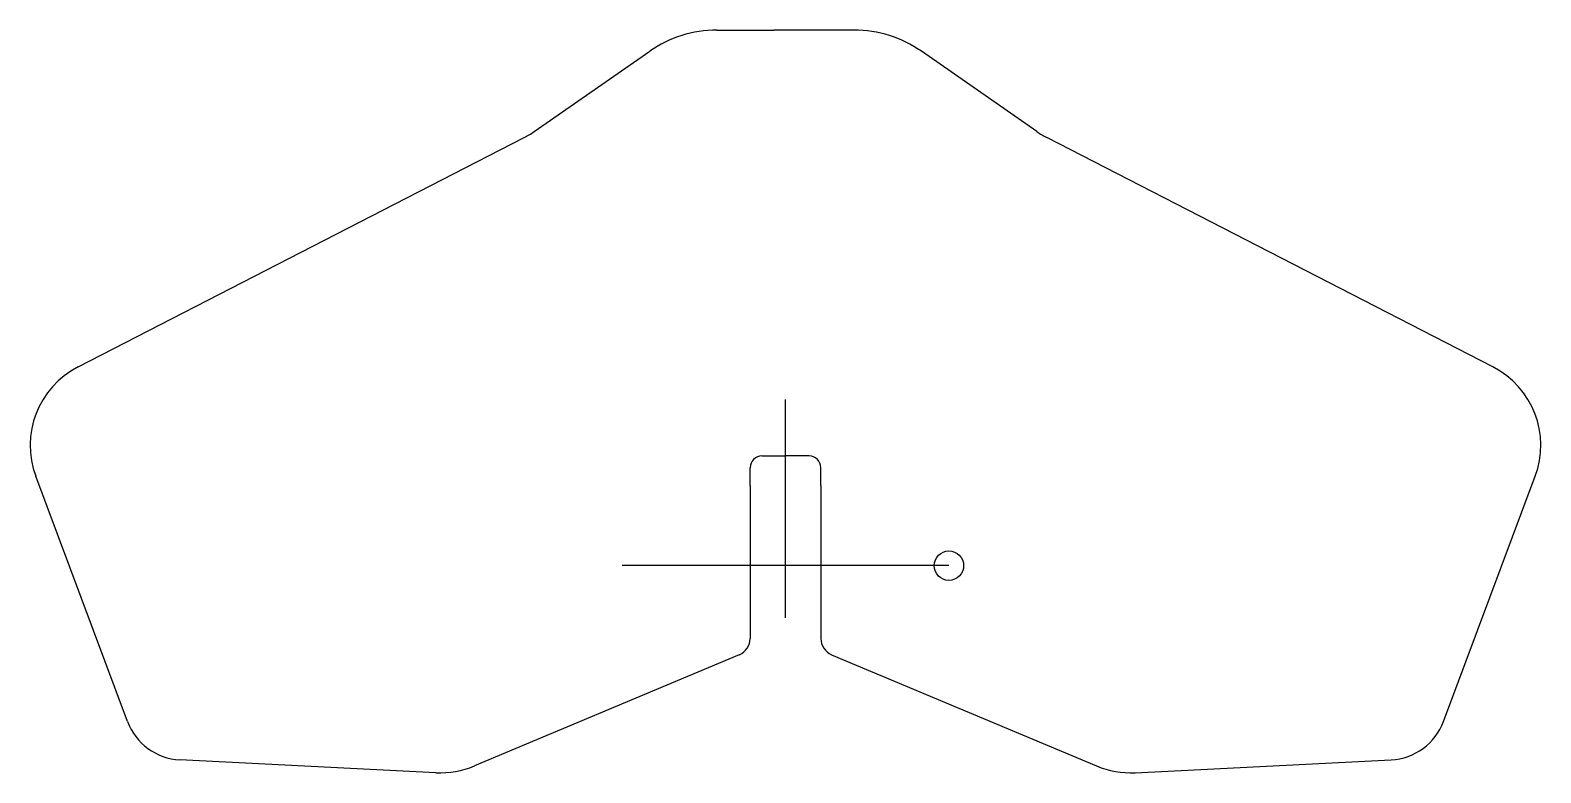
# Model space of a CAD drawing. Header units: millimetres. Extents: x 26 to 283, y 28 to 154.
import ezdxf

# ---------------------------------------------------------------- set-up
doc = ezdxf.new("R2010")
doc.units = ezdxf.units.MM
doc.layers.get('0').update_dxf_attribs({"linetype": 'CONTINUOUS'})

msp = doc.modelspace()

# ---------------------------------------------------------------- linework, layer by layer
for p, q in [((142.81, 153.75), (152.47, 153.75)), ((156.43, 153.75), (152.47, 153.75)), ((166.1, 153.75), (156.43, 153.75)), ((111.77, 136.52), (131.39, 150.17)), ((197.14, 136.52), (177.52, 150.17)), ((34.34, 96.55), (110.06, 135.49)), ((274.56, 96.55), (198.84, 135.49)), ((154.45, 53.92), (154.45, 91)), ((150.45, 81.42), (154.45, 81.42)), ((158.45, 81.42), (154.45, 81.42)), ((42.73, 36.29), (27.15, 77.96)), ((148.45, 76.42), (148.45, 79.42)), ((160.45, 76.42), (160.45, 79.42)), ((266.17, 36.29), (281.75, 77.96)), ((148.45, 76.42), (148.45, 50.42)), ((160.45, 76.42), (160.45, 50.42)), ((182.2, 62.78), (126.7, 62.78)), ((146.61, 47.65), (101.65, 28.76)), ((162.29, 47.65), (207.25, 28.76)), ((95.08, 27.6), (51.59, 29.81)), ((213.82, 27.6), (257.31, 29.81))]:
    msp.add_line(p, q)
msp.add_circle((182.2, 62.78), 2.5)
for centre, radius, start, end in [((142.81, 133.75), 20, 90, 124.8238), ((166.1, 133.75), 20, 55.1762, 90), ((103.2, 148.83), 15, 297.216, 304.8238), ((205.7, 148.83), 15, 235.1762, 242.784), ((41.2, 83.21), 15, 117.216, 200.5), ((267.7, 83.21), 15, -20.5, 62.784), ((150.45, 79.42), 2, 90, 180), ((158.45, 79.42), 2, 0, 90), ((145.45, 50.42), 3, 292.7951, 360), ((163.45, 50.42), 3, 180, 247.2049), ((52.1, 39.79), 10, 200.5, 267.1007), ((256.81, 39.79), 10, 272.8993, 339.5), ((95.84, 42.58), 15, 267.1007, 292.7951), ((213.06, 42.58), 15, 247.2049, 272.8993)]:
    msp.add_arc(centre, radius, start, end)

doc.saveas('drawing.dxf')
